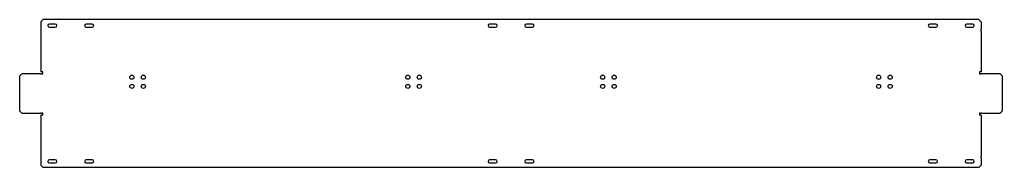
# Model space of a CAD drawing. Header units: millimetres. Extents: x -805 to 1332, y 50 to 372.
import ezdxf

# ---------------------------------------------------------------- set-up
doc = ezdxf.new("R2010")
doc.units = ezdxf.units.MM
doc.layers.add('Default', color=7, linetype='Continuous')
doc.layers.add('LONGARINA_2H', color=7, linetype='Continuous')

# ---------------------------------------------------------------- blocks, each defined once
blk = doc.blocks.new('SE')
at = {"layer": 'LONGARINA_2H', "color": 7, "linetype": 'Continuous'}
for p, q in [((-754, 371.9), (-759, 366.9)), ((-759, 366.9), (-759, 350.9)), ((1280.6, 371.9), (-754, 371.9)), ((1285.6, 366.9), (1280.6, 371.9)), ((1285.6, 366.9), (1285.6, 350.9)), ((-759, 350.9), (-759, 346.8)), ((-759, 346.8), (-759, 257.8)), ((-727.5, 362.2), (-740.5, 362.2)), ((-740.5, 355.2), (-727.5, 355.2)), ((-647.5, 362.2), (-660.5, 362.2)), ((-660.5, 355.2), (-647.5, 355.2)), ((229.8, 362.2), (216.8, 362.2)), ((216.8, 355.2), (229.8, 355.2)), ((309.8, 362.2), (296.8, 362.2)), ((296.8, 355.2), (309.8, 355.2)), ((1187.1, 362.2), (1174.1, 362.2)), ((1174.1, 355.2), (1187.1, 355.2)), ((1267.1, 362.2), (1254.1, 362.2)), ((1254.1, 355.2), (1267.1, 355.2)), ((1285.6, 346.8), (1285.6, 350.9)), ((1285.6, 346.8), (1285.6, 257.8)), ((-755, 257.8), (-759, 257.8)), ((-755, 253.8), (-755, 257.8)), ((1281.6, 257.8), (1281.6, 253.8)), ((1285.6, 257.8), (1281.6, 257.8)), ((-800.1, 253.8), (-805.1, 248.8)), ((-805.1, 248.8), (-805.1, 172.8)), ((-759.1, 253.8), (-800.1, 253.8)), ((-759.1, 253.8), (-755, 253.8)), ((1281.6, 253.8), (1285.6, 253.8)), ((1326.6, 253.8), (1285.6, 253.8)), ((1331.6, 248.8), (1326.6, 253.8)), ((1331.6, 172.8), (1331.6, 248.8)), ((-805.1, 172.8), (-800.1, 167.8)), ((1326.6, 167.8), (1331.6, 172.8)), ((-800.1, 167.8), (-759.1, 167.8)), ((-755, 167.8), (-759.1, 167.8)), ((-759, 163.8), (-759, 74.8)), ((-755, 163.8), (-759, 163.8)), ((-755, 163.8), (-755, 167.8)), ((1281.6, 167.8), (1281.6, 163.8)), ((1285.6, 167.8), (1281.6, 167.8)), ((1285.6, 163.8), (1281.6, 163.8)), ((1285.6, 167.8), (1326.6, 167.8)), ((1285.6, 163.8), (1285.6, 74.8)), ((-759, 74.8), (-759, 70.8)), ((-759, 70.8), (-759, 54.8)), ((-727.5, 66.4), (-740.5, 66.4)), ((-647.5, 66.4), (-660.5, 66.4)), ((229.8, 66.4), (216.8, 66.4)), ((309.8, 66.4), (296.8, 66.4)), ((1187.1, 66.4), (1174.1, 66.4)), ((1267.1, 66.4), (1254.1, 66.4)), ((1285.6, 70.8), (1285.6, 74.8)), ((1285.6, 70.8), (1285.6, 54.8)), ((-759, 54.8), (-754, 49.8)), ((1280.6, 49.8), (-754, 49.8)), ((-740.5, 59.4), (-727.5, 59.4)), ((-660.5, 59.4), (-647.5, 59.4)), ((216.8, 59.4), (229.8, 59.4)), ((296.8, 59.4), (309.8, 59.4)), ((1174.1, 59.4), (1187.1, 59.4)), ((1254.1, 59.4), (1267.1, 59.4)), ((1280.6, 49.8), (1285.6, 54.8))]:
    blk.add_line(p, q, dxfattribs=at)
for centre in [(-561.1, 246.3), (-536.1, 246.3), (38.9, 246.3), (63.9, 246.3), (462.6, 246.3), (487.6, 246.3), (1062.6, 246.3), (1087.6, 246.3), (-561.1, 226.3), (-536.1, 226.3), (38.9, 226.3), (63.9, 226.3), (462.6, 226.3), (487.6, 226.3), (1062.6, 226.3), (1087.6, 226.3)]:
    blk.add_circle(centre, 4.5, dxfattribs=at)
for centre, start, end in [((-740.5, 358.7), 90, 270), ((-727.5, 358.7), 270, 90), ((-660.5, 358.7), 90, 270), ((-647.5, 358.7), 270, 90), ((216.8, 358.7), 90, 270), ((229.8, 358.7), 270, 90), ((296.8, 358.7), 90, 270), ((309.8, 358.7), 270, 90), ((1174.1, 358.7), 90, 270), ((1187.1, 358.7), 270, 90), ((1254.1, 358.7), 90, 270), ((1267.1, 358.7), 270, 90), ((-740.5, 62.9), 90, 270), ((-727.5, 62.9), 270, 90), ((-660.5, 62.9), 90, 270), ((-647.5, 62.9), 270, 90), ((216.8, 62.9), 90, 270), ((229.8, 62.9), 270, 90), ((296.8, 62.9), 90, 270), ((309.8, 62.9), 270, 90), ((1174.1, 62.9), 90, 270), ((1187.1, 62.9), 270, 90), ((1254.1, 62.9), 90, 270), ((1267.1, 62.9), 270, 90)]:
    blk.add_arc(centre, 3.5, start, end, dxfattribs=at)

msp = doc.modelspace()

# ---------------------------------------------------------------- block references
at = {"layer": 'Default'}
msp.add_blockref('SE', (0, 0), dxfattribs=at)

doc.saveas('drawing.dxf')
